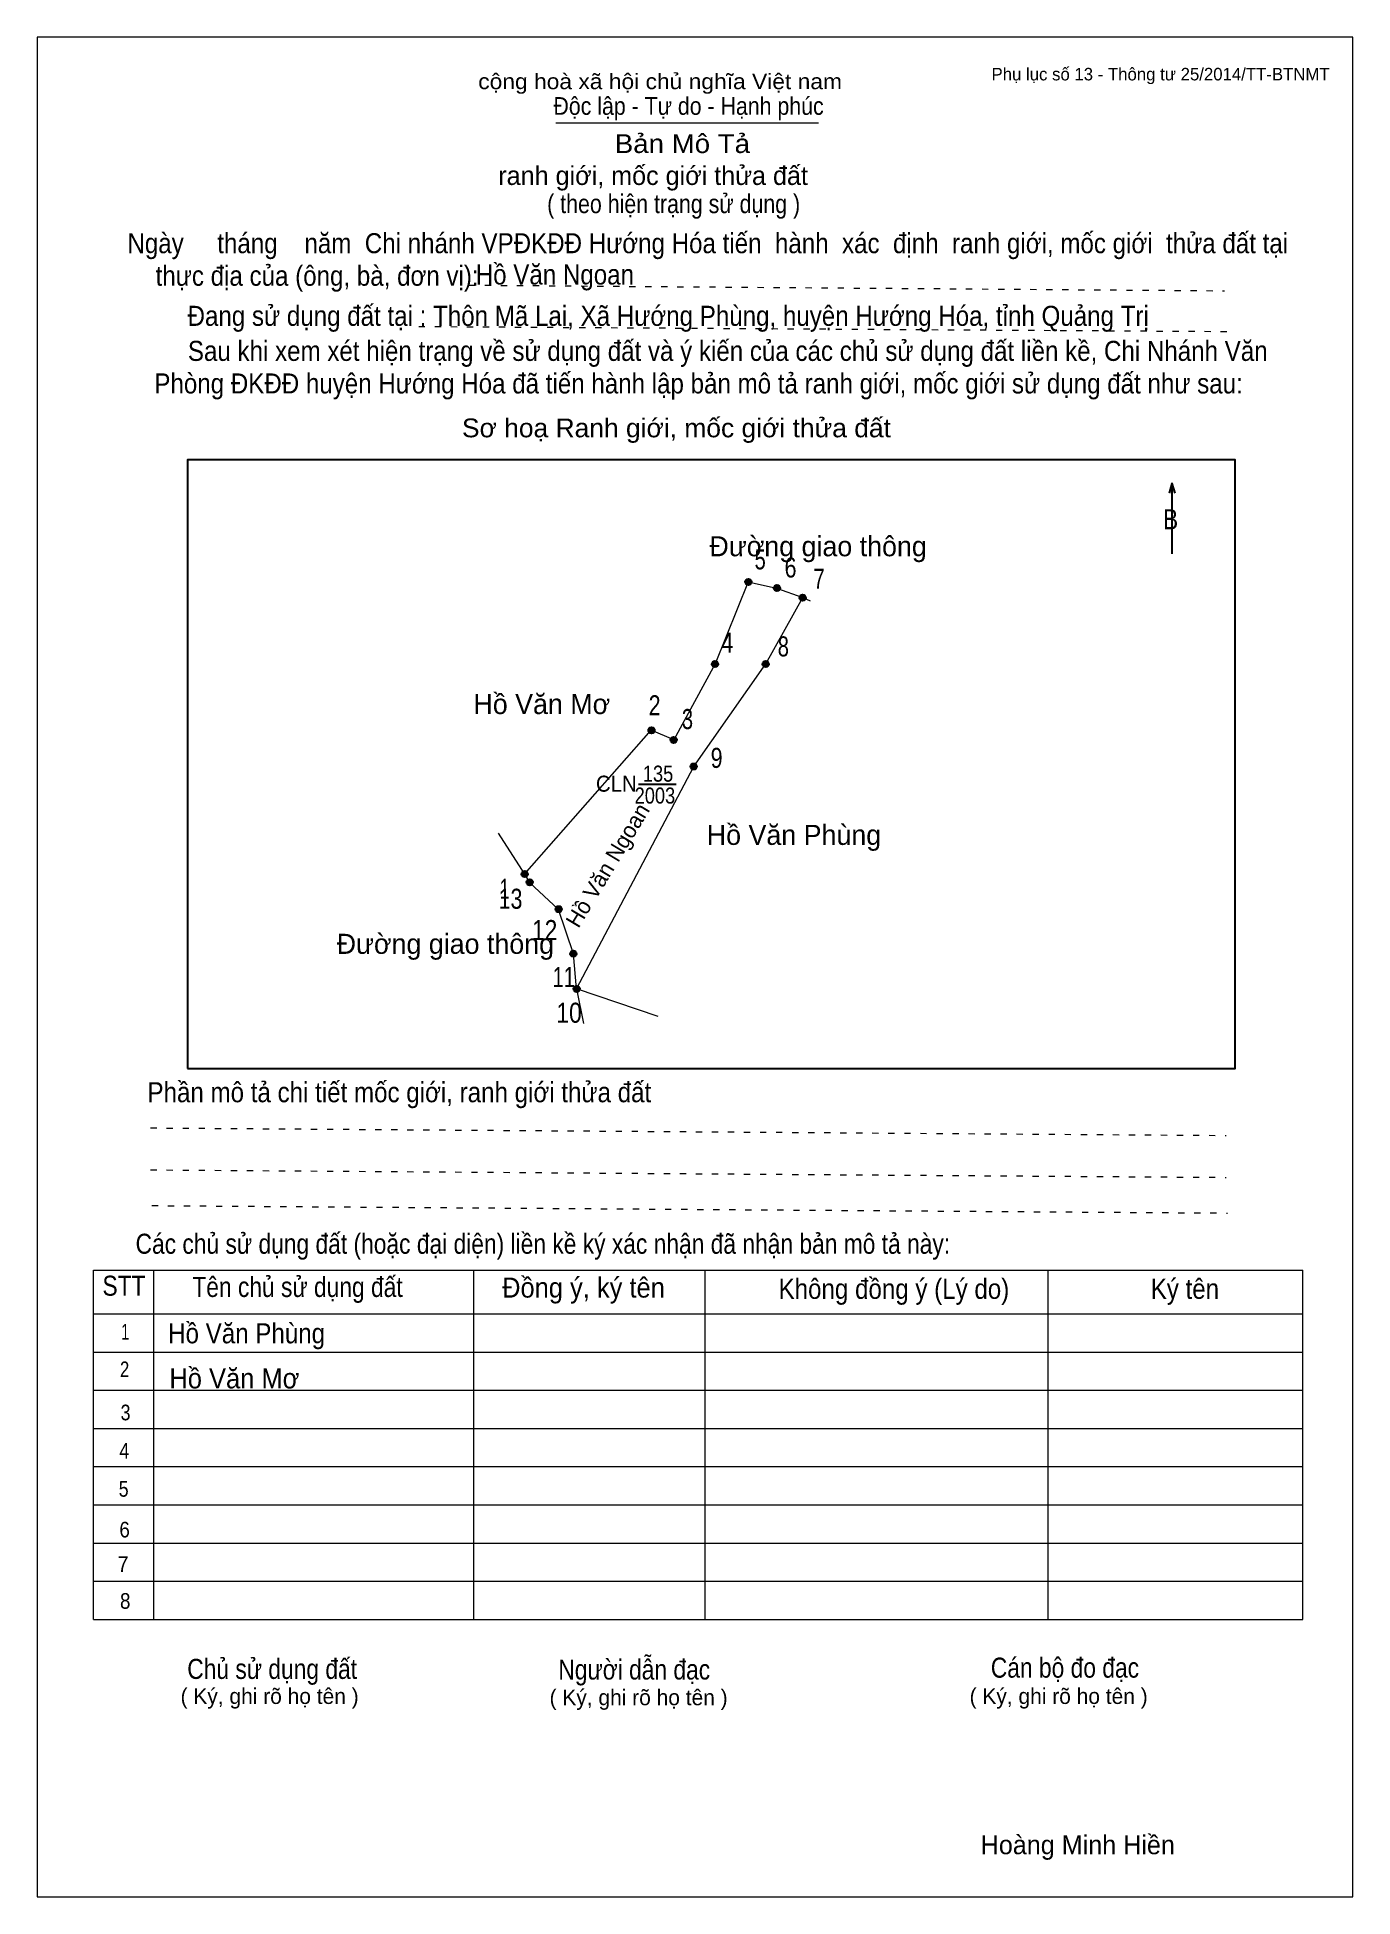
# Model space of a CAD drawing. Header units: centimetres. Extents: x 0 to 21, y 0 to 29.7.
import ezdxf
from ezdxf.enums import TextEntityAlignment as Align

# ---------------------------------------------------------------- set-up
doc = ezdxf.new("R2010")
doc.units = ezdxf.units.CM
doc.header["$LTSCALE"] = 0.13
doc.linetypes.add('DOTTED', pattern=[1.5, 0.3, -1.2])
for name, color, linetype, lineweight in [('1', 7, 'Continuous', 13), ('32', 7, 'Continuous', 25), ('33', 7, 'Continuous', 25), ('6', 7, 'Continuous', 13), ('62', 7, 'Continuous', 13)]:
    doc.layers.add(name, color=color, linetype=linetype, lineweight=lineweight)
for name, color, linetype in [('2', 7, 'Continuous'), ('34', 7, 'Continuous'), ('63', 7, 'Continuous')]:
    doc.layers.add(name, color=color, linetype=linetype)

msp = doc.modelspace()

# ---------------------------------------------------------------- hatches: boundary and pattern name
at = {"layer": '32'}
for points in [[(11.4017, 21.0003, 1), (11.3017, 21.0003, 1)], [(11.8572, 20.9021, 1), (11.7572, 20.9021, 1)], [(12.2686, 20.748, 1), (12.1686, 20.748, 1)], [(10.8689, 19.6892, 1), (10.7689, 19.6892, 1)], [(11.6794, 19.6892, 1), (11.5794, 19.6892, 1)], [(9.8559, 18.6316, 1), (9.7559, 18.6316, 1)], [(10.208, 18.4769, 1), (10.108, 18.4769, 1)], [(10.5303, 18.0525, 1), (10.4303, 18.0525, 1)], [(7.832, 16.3351, 1), (7.732, 16.3351, 1)], [(7.9121, 16.2025, 1), (7.8121, 16.2025, 1)], [(8.3755, 15.7735, 1), (8.2755, 15.7735, 1)], [(8.608, 15.0618, 1), (8.508, 15.0618, 1)], [(8.6627, 14.5003, 1), (8.5627, 14.5003, 1)]]:
    msp.add_hatch(color=256, dxfattribs=at).paths.add_polyline_path(points)

# ---------------------------------------------------------------- linework, layer by layer
at = {"layer": '1'}
msp.add_lwpolyline([(21, 0), (21, 29.7), (0, 29.7), (0, 0)], close=True, dxfattribs=at)
at = {"layer": '32'}
for centre in [(11.3517, 21.0003), (11.8072, 20.9021), (12.2186, 20.748), (10.8189, 19.6892), (11.6294, 19.6892), (9.8059, 18.6316), (10.158, 18.4769), (10.4803, 18.0525), (7.782, 16.3351), (7.8621, 16.2025), (8.3255, 15.7735), (8.558, 15.0618), (8.6127, 14.5003)]:
    msp.add_circle(centre, 0.05, dxfattribs=at)
at = {"layer": '33'}
msp.add_line((9.6, 17.77), (10.2, 17.77), dxfattribs=at)
at = {"layer": '6'}
for p, q in [((7.78, 16.33), (9.8, 18.63)), ((7.36, 16.99), (7.78, 16.33)), ((8.61, 14.5), (8.72, 13.95)), ((9.91, 14.06), (8.61, 14.5))]:
    msp.add_line(p, q, dxfattribs=at)
for points in [[(11.35, 21), (10.82, 19.69), (10.16, 18.48), (9.8, 18.63)], [(11.35, 21), (11.8, 20.9), (12.22, 20.75), (12.34, 20.7)], [(8.61, 14.5), (10.48, 18.05), (11.63, 19.69), (12.22, 20.75)], [(7.78, 16.33), (7.86, 16.2), (8.32, 15.77)], [(8.61, 14.5), (8.56, 15.06), (8.32, 15.77)]]:
    msp.add_lwpolyline(points, dxfattribs=at)
at = {"layer": '62'}
for p, q in [((8.28, 28.33), (12.47, 28.33)), ((0.9, 10.01), (20.2, 10.01)), ((0.9, 4.43), (0.9, 10.01)), ((1.86, 4.43), (1.86, 10.01)), ((6.97, 4.43), (6.97, 9.99)), ((10.66, 4.43), (10.66, 9.99)), ((16.14, 4.43), (16.14, 10.01)), ((20.2, 4.43), (20.2, 10.01)), ((0.9, 9.31), (20.2, 9.31)), ((0.9, 8.7), (20.2, 8.7)), ((0.9, 8.09), (20.2, 8.09)), ((0.9, 7.48), (20.2, 7.48)), ((0.9, 6.87), (20.2, 6.87)), ((0.9, 6.26), (20.2, 6.26)), ((0.9, 5.65), (20.2, 5.65)), ((0.9, 5.04), (20.2, 5.04)), ((0.9, 4.43), (20.2, 4.43))]:
    msp.add_line(p, q, dxfattribs=at)
at = {"layer": '62', "linetype": 'DOTTED'}
for p, q in [((6.89, 25.74), (18.95, 25.65)), ((6.09, 25.08), (19.04, 25)), ((1.81, 12.28), (18.98, 12.16)), ((1.81, 11.61), (18.98, 11.49)), ((1.83, 11.04), (19, 10.92))]:
    msp.add_line(p, q, dxfattribs=at)
at = {"layer": '62', "lineweight": 25}
for p, q in [((18.11, 22.58), (18.11, 21.45)), ((18.11, 22.57), (18.07, 22.42)), ((18.11, 22.57), (18.16, 22.42))]:
    msp.add_line(p, q, dxfattribs=at)
msp.add_lwpolyline([(2.4, 13.23), (19.12, 13.23), (19.12, 22.95), (2.4, 22.95)], close=True, dxfattribs=at)

# ---------------------------------------------------------------- texts
at = {"layer": '2'}
msp.add_text('Hồ Văn Ngoan', height=0.2539, rotation=58.908, dxfattribs=at).set_placement((9.2145, 16.4095), align=Align.CENTER)
at = {"layer": '32'}
for s, width, p in [('5', 0.75, (11.54, 21.2)), ('6', 0.8, (12.025, 21.07)), ('7', 0.75, (12.48, 20.89)), ('4', 0.8, (11.015, 19.87)), ('8', 0.75, (11.91, 19.81)), ('2', 0.8, (9.855, 18.87)), ('3', 0.75, (10.38, 18.65)), ('9', 0.8, (10.845, 18.03)), ('13', 0.8, (7.555, 15.78)), ('1', 0.65, (7.46, 15.94)), ('12', 0.85, (8.1, 15.28)), ('11', 0.75, (8.405, 14.53)), ('10', 0.85, (8.49, 13.96))]:
    msp.add_text(s, height=0.32, dxfattribs=dict(at, width=width)).set_placement(p, align=Align.CENTER)
at = {"layer": '33'}
for s, p in [('Đường giao thông', (12.465, 21.41)), ('Hồ Văn Mơ', (8.055, 18.89)), ('Hồ Văn Phùng', (12.08, 16.8)), ('Đường giao thông', (6.515, 15.06))]:
    msp.add_text(s, height=0.32, dxfattribs=at).set_placement(p, align=Align.CENTER)
at = {"layer": '33', "width": 0.95}
msp.add_text('CLN', height=0.256, dxfattribs=at).set_placement((9.57, 17.65), align=Align.RIGHT)
at = {"layer": '33', "width": 0.85}
for s, p in [('135', (9.91, 17.81)), ('2003', (9.86, 17.46))]:
    msp.add_text(s, height=0.256, dxfattribs=at).set_placement(p, align=Align.CENTER)
at = {"layer": '34'}
for s, width, p in [('Hồ Văn Ngoan', 0.9, (7, 25.75)), ('Hồ Văn Phùng', 0.9, (2.09, 8.84)), ('Hồ Văn Mơ', 0.95, (2.11, 8.12))]:
    msp.add_text(s, height=0.32, dxfattribs=dict(at, width=width)).set_placement(p)
at = {"layer": '62'}
for s, height, width, p in [('cộng hoà xã hội chủ nghĩa Việt nam', 0.2474, 1.1, (7.04, 28.87)), ('Độc lập - Tự do - Hạnh phúc', 0.2828, 0.9, (8.24, 28.46)), ('Bản Mô Tả', 0.3, 1.1, (9.22, 27.85)), ('( theo hiện trạng sử dụng )', 0.3, 0.85, (8.14, 26.89)), ('Ngày     tháng    năm  Chi nhánh VPĐKĐĐ Hướng Hóa tiến  hành  xác  định  ranh giới, mốc giới  thửa đất tại ', 0.32, 0.9, (1.44, 26.25)), ('thực địa của (ông, bà, đơn vị): ', 0.32, 0.9, (1.89, 25.73)), ('Đang sử dụng đất tại : Thôn Mã Lai, Xã Hướng Phùng, huyện Hướng Hóa, tỉnh Quảng Trị', 0.32, 0.9, (2.4, 25.09)), ('     Sau khi xem xét hiện trạng về sử dụng đất và ý kiến của các chủ sử dụng đất liền kề, Chi Nhánh Văn ', 0.32, 0.9, (1.87, 24.53)), ('Phòng ĐKĐĐ huyện Hướng Hóa đã tiến hành lập bản mô tả ranh giới, mốc giới sử dụng đất như sau:', 0.32, 0.9, (1.87, 24.01)), ('Sơ hoạ Ranh giới, mốc giới thửa đất', 0.3, 1.05, (6.78, 23.31)), ('B', 0.32, 0.85, (17.97, 21.84)), ('Phần mô tả chi tiết mốc giới, ranh giới thửa đất ', 0.32, 0.9, (1.76, 12.69)), ('Các chủ sử dụng đất (hoặc đại diện) liền kề ký xác nhận đã nhận bản mô tả này:', 0.32, 0.85, (1.57, 10.27))]:
    msp.add_text(s, height=height, dxfattribs=dict(at, width=width)).set_placement(p)
msp.add_text('ranh giới, mốc giới thửa đất', height=0.3, dxfattribs=at).set_placement((7.36, 27.34))
for s, height, width, p in [('STT', 0.32, 0.85, (1.385, 9.6)), ('Tên chủ sử dụng đất', 0.32, 0.85, (4.155, 9.58)), ('Đồng ý, ký tên', 0.32, 0.95, (8.72, 9.57)), ('Không đồng ý (Lý do)', 0.32, 0.9, (13.675, 9.55)), ('Ký tên', 0.32, 0.9, (18.32, 9.55)), ('1', 0.25, 0.7, (1.405, 8.9)), ('2', 0.25, 0.8, (1.395, 8.3)), ('3', 0.25, 0.85, (1.41, 7.61)), ('4', 0.25, 0.85, (1.39, 7)), ('5', 0.25, 0.85, (1.38, 6.39)), ('6', 0.25, 0.9, (1.395, 5.74)), ('7', 0.25, 0.95, (1.37, 5.19)), ('8', 0.25, 0.9, (1.405, 4.6)), ('Người dẫn đạc', 0.32, 0.85, (9.53, 3.47)), ('Chủ sử dụng đất', 0.32, 0.85, (3.75, 3.48)), ('Cán bộ đo đạc', 0.32, 0.85, (16.405, 3.5))]:
    msp.add_text(s, height=height, dxfattribs=dict(at, width=width)).set_placement(p, align=Align.CENTER)
for p in [(3.71, 3.08), (9.6, 3.06), (16.305, 3.08)]:
    msp.add_text('( Ký, ghi rõ họ tên )', height=0.25, dxfattribs=at).set_placement(p, align=Align.CENTER)
at = {"layer": '63'}
msp.add_text('Phụ lục số 13 - Thông tư 25/2014/TT-BTNMT', height=0.2, dxfattribs=at).set_placement((20.63, 29.01), align=Align.RIGHT)
msp.add_text('Hoàng Minh Hiền', height=0.3, dxfattribs=at).set_placement((16.61, 0.68), align=Align.CENTER)

doc.saveas('drawing.dxf')
